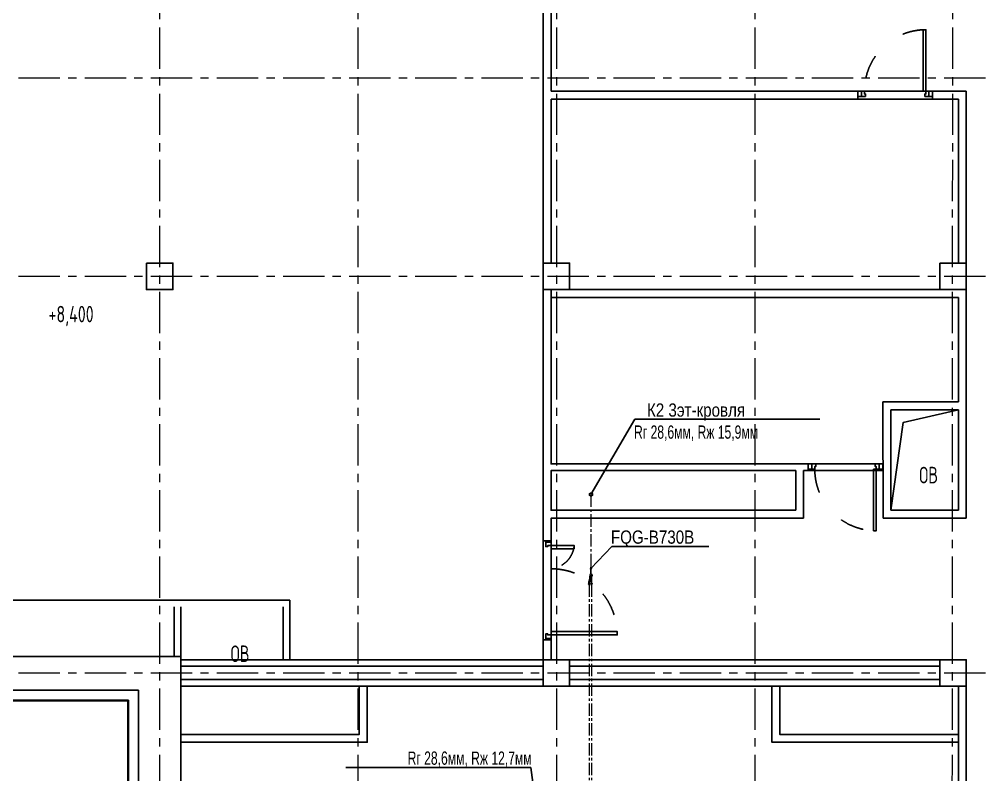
# Model space of a CAD drawing. Header units: millimetres. Extents: x -65527 to 8894748, y -37603 to 223697.
# Drawn here: x -49186 to -34585, y 100216 to 111643 of the extents above; entities that cross this region are included whole.
import ezdxf
from ezdxf import colors
from ezdxf.entities.mleader import LeaderData, LeaderLine
from ezdxf.math import Vec2, Vec3

# ---------------------------------------------------------------- set-up
doc = ezdxf.new("R2010")
doc.units = ezdxf.units.MM
doc.header["$LTSCALE"] = 10
doc.linetypes.add('ACAD_ISO03W100', pattern=[30, 12, -18])
doc.linetypes.add('CENTER', pattern=[2, 1.25, -0.25, 0.25, -0.25])
for name, color, linetype, lineweight in [('АР_Оси', 142, 'Continuous', 9), ('М_ЗАМЕТКИ', 1, 'Continuous', 13), ('М_фреонопроводы', 10, 'CENTER', 18)]:
    doc.layers.add(name, color=color, linetype=linetype, lineweight=lineweight)
doc.layers.add('Архитектура', color=251, linetype='Continuous')
doc.layers.add('М_3_фреонопроводы', color=210, linetype='CENTER', lineweight=13, transparency=0.6)
doc.styles.add('ICOCPEUR', font='isocpeur.ttf')
doc.styles.add('ISOCPEUR', font='isocpeur.ttf', dxfattribs={"width": 0.7})
doc.styles.get("Standard").update_dxf_attribs({"font": 'ARIALN.TTF'})

# ---------------------------------------------------------------- blocks, each defined once
blk = doc.blocks.new('*U106')
blk.add_lwpolyline([(-100, 80), (-100, 1010), (-140, 1010), (-140, 80)], close=True)
for points in [[(-1130, 0), (-1130, 80), (-1075, 80), (-1075, 0), (-1130, 0)], [(-1075, 80), (-1075, 0), (-1015, 0), (-1015, 40), (-1030, 40), (-1030, 80), (-1075, 80)], [(-55, 80), (-55, 0), (-115, 0), (-115, 40), (-100, 40), (-100, 80), (-55, 80)], [(0, 0), (0, 80), (-55, 80), (-55, 0), (0, 0)]]:
    blk.add_lwpolyline(points)
at = {"linetype": 'ACAD_ISO03W100', "ltscale": 3}
blk.add_arc((-100, 80), 930, 90, 180, dxfattribs=at)
blk = doc.blocks.new('*U107')
for points in [[(-55, -80), (-55, 0), (-115, 0), (-115, -40), (-100, -40), (-100, -80), (-55, -80)], [(0, 0), (0, -80), (-55, -80), (-55, 0), (0, 0)], [(-1130, 0), (-1130, -80), (-1075, -80), (-1075, 0), (-1130, 0)], [(-1075, -80), (-1075, 0), (-1015, 0), (-1015, -40), (-1030, -40), (-1030, -80), (-1075, -80)]]:
    blk.add_lwpolyline(points)
blk.add_lwpolyline([(-100, -80), (-100, -1010), (-140, -1010), (-140, -80)], close=True)
at = {"linetype": 'ACAD_ISO03W100', "ltscale": 3}
blk.add_arc((-100, -80), 930, 180, 270, dxfattribs=at)
blk = doc.blocks.new('Полуторная_на лестницу')
for points in [[(75, 80), (75, 1080), (125, 1080), (125, 80)], [(1375, 430), (1375, 80), (1425, 80), (1425, 430)]]:
    blk.add_lwpolyline(points, close=True)
for points in [[(0, 0), (0, 80), (20, 80), (20, 0), (0, 0)], [(20, 80), (20, 0), (90, 0), (90, 30), (75, 30), (75, 80), (20, 80)], [(1480, 80), (1480, 0), (1410, 0), (1410, 30), (1425, 30), (1425, 80), (1480, 80)], [(1500, 0), (1500, 80), (1480, 80), (1480, 0), (1500, 0)]]:
    blk.add_lwpolyline(points)
at = {"linetype": 'ACAD_ISO03W100', "ltscale": 3}
for centre, radius, start, end in [((75, 80), 1000, 0, 90), ((1465, 40), 392, 95.9075, 174.0925)]:
    blk.add_arc(centre, radius, start, end, dxfattribs=at)
blk = doc.blocks.new('_DOTSMALL')
at = {"color": 0, "linetype": 'ByBlock', "const_width": 0.5}
blk.add_lwpolyline([(-0.0625, 0, 1), (0.0625, 0, 1)], format="xyb", close=True, dxfattribs=at)
blk = doc.blocks.new('_None')
blk = doc.blocks.new('A$C9c2b1eba')
at = {"layer": 'М_3_фреонопроводы', "color": 20, "linetype": 'ByBlock'}
for points in [[(0, 5), (9, 5)], [(0, 5), (9, 5)], [(9, -5), (0, -5), (0, 5), (9, 5)], [(9, 5), (12, 7), (12, 7), (18, 7)], [(9, -5), (9, 5)], [(12, 7), (12, -7)], [(27, 5), (24, 7), (24, 7), (18, 7)], [(24, 7), (24, -7)], [(27, 5), (135, 5), (135, -8)], [(27, 5), (135, 5), (135, -5), (27, -5)], [(27, 5), (27, -5)], [(164, -3), (154, 7), (135, 7), (135, -8)], [(135, 5), (135, 5)], [(0, -5), (9, -5)], [(9, -45), (0, -45), (0, -35), (9, -35)], [(9, -5), (12, -7), (12, -7), (18, -7)], [(9, -35), (12, -33), (12, -33), (18, -33)], [(9, -45), (9, -35)], [(9, -45), (12, -47), (12, -47), (18, -47)], [(12, -33), (12, -47)], [(27, -5), (24, -7), (24, -7), (18, -7)], [(27, -35), (24, -33), (24, -33), (18, -33)], [(27, -45), (24, -47), (24, -47), (18, -47)], [(24, -33), (24, -47)], [(27, -5), (135, -5)], [(27, -35), (44, -35), (99, -15), (135, -15)], [(27, -45), (46, -45), (101, -25), (135, -25)], [(27, -35), (27, -45)], [(135, -8), (145, -8)], [(135, -12), (135, -25), (135, -25)], [(135, -12), (145, -12)], [(164, -17), (154, -27), (135, -27), (135, -12)], [(164, -17), (170, -17), (170, -3), (164, -3), (164, -17)], [(242, -15), (170, -15), (170, -5), (242, -5)], [(242, -5), (245, -3), (245, -3), (251, -3)], [(242, -15), (242, -5)], [(242, -15), (245, -17), (245, -17), (251, -17)], [(245, -3), (245, -17)], [(259, -5), (257, -3), (257, -3), (251, -3)], [(259, -15), (257, -17), (257, -17), (251, -17)], [(257, -3), (257, -17)], [(259, -5), (270, -5), (270, -15), (259, -15)], [(259, -5), (259, -15)]]:
    blk.add_lwpolyline(points, dxfattribs=at)
for start, end in [(0, 90), (270, 0)]:
    blk.add_arc((145, -10), 2, start, end, dxfattribs=at)

msp = doc.modelspace()

# ---------------------------------------------------------------- linework, layer by layer
at = {"layer": 'АР_Оси', "linetype": 'CENTER', "ltscale": 50}
for p, q in [((-47063.4, 129518), (-47063.4, 73785.7)), ((-44063.4, 129518), (-44063.4, 73785.7)), ((-41063.4, 129518), (-41063.4, 73785.7)), ((-38063.4, 129518), (-38063.4, 73785.7)), ((-35063.4, 129518), (-35093.4, 73785.7)), ((-59197.1, 110755.6), (23981.3, 110755.6)), ((-59197.1, 107755.6), (23981.3, 107755.6)), ((-59197.1, 101755.6), (23981.3, 101755.6))]:
    msp.add_line(p, q, dxfattribs=at)
at = {"layer": 'Архитектура', "lineweight": 25, "transparency": 33554684}
for p, q in [((-35373.6, 110555.6), (-36504.8, 110553.7)), ((-35373.4, 110435.6), (-36503, 110436.1)), ((-36124.2, 104917.9), (-37255.4, 104916.1)), ((-36124.1, 104815.5), (-37253.6, 104816.1)), ((-41263.4, 102255.6), (-41263.5, 103755.6)), ((-41143.4, 102255.6), (-41143.4, 103755.6)), ((-45093.5, 102855.6), (-52813.4, 102855.6)), ((-45093.5, 101955.6), (-45093.5, 102855.6)), ((-46843.5, 102755.6), (-46843.5, 102005.6)), ((-46743.5, 102755.6), (-46743.5, 102005.6)), ((-45193.5, 101955.6), (-45193.5, 102755.6)), ((-52813.4, 102005.6), (-46743.5, 102005.6)), ((-46743.5, 98430.3), (-46743.5, 102005.6)), ((-53323.4, 101495.6), (-47383.5, 101495.6)), ((-47383.5, 98525.6), (-47383.5, 101495.6)), ((-53483.4, 101335.6), (-47543.5, 101335.6)), ((-53473.4, 101345.6), (-47533.5, 101345.6)), ((-47543.5, 77040.6), (-47543.5, 101335.6)), ((-47533.5, 98365.3), (-47533.5, 101345.6))]:
    msp.add_line(p, q, dxfattribs=at)
for points in [[(-41263.4, 107955.6), (-41263.5, 111805.6)], [(-41143.4, 110555.6), (-41143.5, 111805.6)], [(-41143.4, 110555.6), (-36503.4, 110555.6)], [(-36503.4, 110555.6), (-36503.4, 110435.6)], [(-35373.4, 110555.6), (-34863.4, 110555.6)], [(-35373.4, 110555.6), (-35373.4, 110435.6)], [(-34863.4, 107955.6), (-34863.4, 110555.6)], [(-41143.4, 107955.6), (-41143.4, 110435.6)], [(-36503.4, 110435.6), (-41143.4, 110435.6)], [(-34983.4, 110435.6), (-35373.4, 110435.6)], [(-34983.4, 107955.6), (-34983.4, 110435.6)], [(-41263.4, 103755.6), (-41263.4, 107555.6)], [(-41143.4, 107555.6), (-41143.4, 104916.1), (-37253.6, 104916.1), (-37253.6, 104816.1)], [(-40863.4, 107555.6), (-35263.4, 107555.6)], [(-34863.4, 107555.6), (-34863.4, 104096.1)], [(-34983.4, 107435.6), (-41143.4, 107435.6)], [(-34983.4, 107435.6), (-34983.4, 105856)], [(-36125.8, 105857.4), (-34983.4, 105856)], [(-36122.9, 104096.1), (-36125.8, 105857.4)], [(-34983.4, 105736), (-36002.9, 105737.4)], [(-36002.9, 105737.4), (-36002.9, 104216.1)], [(-36002.9, 104216.1), (-35819.5, 105541.7), (-34983.4, 105736)], [(-34983.4, 105736), (-34983.4, 104216.1)], [(-37443.4, 104216.1), (-41143.4, 104216.1), (-41143.4, 104816.1), (-37443.4, 104816.1)], [(-37443.4, 104216.1), (-37443.4, 104816.1)], [(-37323.4, 104096.1), (-37323.4, 104816.1)], [(-37323.4, 104816.1), (-37253.6, 104816.1)], [(-36122.9, 104216.1), (-36122.9, 104216.1)], [(-36002.9, 104216.1), (-34983.4, 104216.1)], [(-41143.4, 103755.6), (-41143.4, 104096.1), (-37323.4, 104096.1)], [(-36122.9, 104096.1), (-34863.4, 104096.1)], [(-41263.4, 103755.6), (-41143.4, 103755.6)], [(-41263.4, 101955.6), (-41263.4, 102255.6)], [(-41263.4, 102255.6), (-41143.4, 102255.6)], [(-41143.4, 101955.6), (-41143.4, 102255.6)], [(-46743.5, 101955.6), (-34863.4, 101955.6)], [(-46743.5, 101855.6), (-41263.4, 101855.6)], [(-40863.4, 101855.6), (-35263.4, 101855.6)], [(-46743.5, 101655.6), (-41263.4, 101655.6)], [(-40863.4, 101655.6), (-35263.4, 101655.6)], [(-46743.5, 101555.6), (-35263.4, 101555.6)], [(-44043.6, 101555.6), (-44043.6, 101555.6), (-44043.5, 100825.6), (-46743.5, 100825.6)], [(-43923.6, 101555.6), (-43923.6, 101555.6), (-43923.5, 100705.6), (-46743.5, 100705.6)], [(-37803.4, 101555.6), (-37803.4, 101555.6), (-37803.4, 100705.6), (-34983.4, 100705.6)], [(-37683.4, 101555.6), (-37683.4, 101555.6), (-37683.4, 100825.6), (-34983.4, 100825.6)], [(-34983.4, 101555.6), (-34983.4, 95955.6)], [(-34863.4, 101555.6), (-34863.4, 95955.6)]]:
    msp.add_lwpolyline(points, dxfattribs=at)
for points in [[(-47263.4, 107955.6), (-46863.4, 107955.6), (-46863.4, 107555.6), (-47263.4, 107555.6)], [(-41263.4, 107955.6), (-40863.4, 107955.6), (-40863.4, 107555.6), (-41263.4, 107555.6)], [(-35263.4, 107955.6), (-34863.4, 107955.6), (-34863.4, 107555.6), (-35263.4, 107555.6)], [(-36124.2, 104889.6), (-36124.2, 104889.6)], [(-41263.4, 101955.6), (-40863.4, 101955.6), (-40863.4, 101555.6), (-41263.4, 101555.6)], [(-35263.4, 101955.6), (-34863.4, 101955.6), (-34863.4, 101555.6), (-35263.4, 101555.6)]]:
    msp.add_lwpolyline(points, close=True, dxfattribs=at)
at = {"layer": 'М_фреонопроводы', "ltscale": 15}
for points in [[(-40539.5, 104454.5), (-40539.5, 103344.5)], [(-40569.5, 103094.5), (-40569.5, 98664.8), (-42069.5, 98664.8)], [(-40529.5, 103094.5), (-40529.5, 98664.8), (-39529.5, 98664.8)]]:
    msp.add_lwpolyline(points, dxfattribs=at)
msp.add_circle((-40539.5, 104454.5), 25, dxfattribs=at)

# ---------------------------------------------------------------- block references
at = {"layer": 'Архитектура', "lineweight": 25, "transparency": 33554684}
for name, p in [('*U106', (-35373.4, 110475.6)), ('*U107', (-36124.2, 104916.1))]:
    msp.add_blockref(name, p, dxfattribs=at)
at = {"layer": 'Архитектура', "lineweight": 25, "transparency": 33554684, "xscale": -1, "rotation": 270}
msp.add_blockref('Полуторная_на лестницу', (-41223.4, 102255.6), dxfattribs=at)
at = {"layer": 'М_3_фреонопроводы', "linetype": 'ByBlock', "transparency": 33554684, "xscale": -1, "rotation": 269.9999999992561}
msp.add_blockref('A$C9c2b1eba', (-40529.5, 103085.2), dxfattribs=at)

# ---------------------------------------------------------------- texts
at = {"layer": 'Архитектура', "lineweight": 25, "transparency": 33554684, "char_height": 250, "attachment_point": 5, "line_spacing_factor": 0.7, "style": 'ICOCPEUR'}
for insert in [(-35433.5, 104748.1), (-45847.8, 102045.1)]:
    msp.add_mtext('\\A1;{\\W0.7;ОВ}', dxfattribs=dict(at, insert=insert))

# ---------------------------------------------------------------- leaders
at = {"layer": 'Архитектура', "lineweight": 25, "transparency": 33554684}
ml = msp.add_multileader_mtext('Standard', dxfattribs=at)
ml.set_content('+8,400', color=256, style='ISOCPEUR')
ml.set_leader_properties(color=256, linetype='Continuous', lineweight=-1)
ml.set_arrow_properties(name='DOTSMALL')
ml.build(insert=Vec2(0, 0))
ml.multileader.update_dxf_attribs({"has_text_frame": 1, "text_left_attachment_type": 4, "text_right_attachment_type": 4, "dogleg_length": 100, "arrow_head_size": 180})
ctx = ml.context
ctx.base_point, ctx.char_height, ctx.arrow_head_size, ctx.landing_gap_size, ctx.plane_origin = Vec3(-38957.8, 116848.7), 250, 180, 50, Vec3(-38730.6, 116641.5)
ctx.left_attachment, ctx.right_attachment = 4, 4
notes = []
notes.append((ctx, [(0, (0, 0, 0), (0, 0), (1, 0), 1, [])]))
ctx.mtext.insert, ctx.mtext.width, ctx.mtext.line_spacing_style, ctx.mtext.flow_direction = Vec3(-38907.8, 117182), 852.697, 2, 5
ml = msp.add_multileader_mtext('Standard', dxfattribs=at)
ml.set_content('+8,400', color=256, style='ISOCPEUR')
ml.set_leader_properties(color=256, linetype='Continuous', lineweight=-1)
ml.set_arrow_properties(name='DOTSMALL')
ml.build(insert=Vec2(0, 0))
ml.multileader.update_dxf_attribs({"has_text_frame": 1, "text_left_attachment_type": 4, "text_right_attachment_type": 4, "dogleg_length": 100, "arrow_head_size": 180})
ctx = ml.context
ctx.base_point, ctx.char_height, ctx.arrow_head_size, ctx.landing_gap_size, ctx.plane_origin = Vec3(-48794, 106975.3), 250, 180, 50, Vec3(-48566.8, 106768.1)
ctx.left_attachment, ctx.right_attachment = 4, 4
notes.append((ctx, [(0, (0, 0, 0), (0, 0), (1, 0), 1, [])]))
ctx.mtext.insert, ctx.mtext.width, ctx.mtext.line_spacing_style, ctx.mtext.flow_direction = Vec3(-48744, 107308.6), 852.697, 2, 5
at = {"layer": 'М_ЗАМЕТКИ', "color": 7, "linetype": 'ByBlock'}
ml = msp.add_multileader_mtext('Standard', dxfattribs=at)
ml.set_content('К2 3эт-кровля\\P{\\W0.8;Rг 28,6мм, Rж 15,9мм}', color=7)
ml.set_leader_properties()
ml.set_arrow_properties(name='NONE')
ml.build(insert=Vec2(0, 0))
ml.multileader.update_dxf_attribs({"text_left_attachment_type": 6, "text_right_attachment_type": 6, "dogleg_length": 0.36, "arrow_head_size": 0.162})
ctx = ml.context
ctx.base_point, ctx.char_height, ctx.arrow_head_size, ctx.landing_gap_size, ctx.plane_origin = Vec3(-39875.4, 105592.2, 0), 200, 0.162, 0.081, Vec3(-31267.3, 112118.4, 0)
ctx.left_attachment, ctx.right_attachment, ctx.text_align_type = 6, 6, 1
notes.append((ctx, [(0, (1, 1, 0), (-39875.8, 105592.2, 0), (1, 0), 0.324, [(0, [(-40539.5, 104454.5, 0)], 0, [])])]))
ctx.mtext.insert, ctx.mtext.width, ctx.mtext.defined_height, ctx.mtext.alignment, ctx.mtext.flow_direction = Vec3(-38950.8, 105832.2, 0), 2817.48, 544.3, 2, 5
ml = msp.add_multileader_mtext('Standard', dxfattribs=at)
ml.set_content('FQG-B730B', color=7)
ml.set_leader_properties()
ml.set_arrow_properties(name='NONE')
ml.build(insert=Vec2(0, 0))
ml.multileader.update_dxf_attribs({"text_left_attachment_type": 6, "text_right_attachment_type": 6, "dogleg_length": 0.36, "arrow_head_size": 0.162})
ctx = ml.context
ctx.base_point, ctx.char_height, ctx.arrow_head_size, ctx.landing_gap_size, ctx.plane_origin = Vec3(-40222.7, 103670.2, 0), 200, 0.162, 0.081, Vec3(-31267.3, 110999.8, 0)
ctx.left_attachment, ctx.right_attachment, ctx.text_align_type = 6, 6, 1
notes.append((ctx, [(0, (1, 1, 0), (-40223, 103670.2, 0), (1, 0), 0.324, [(0, [(-40539.5, 103335.9, 0)], 0, [])])]))
ctx.mtext.insert, ctx.mtext.width, ctx.mtext.defined_height, ctx.mtext.alignment, ctx.mtext.flow_direction = Vec3(-39607.9, 103910.2, 0), 2817.48, 544.3, 2, 5
ml = msp.add_multileader_mtext('Standard', dxfattribs=at)
ml.set_content('{\\W0.8;Rг 28,6мм, Rж 12,7мм}', color=7)
ml.set_leader_properties()
ml.set_arrow_properties(name='NONE')
ml.build(insert=Vec2(0, 0))
ml.multileader.update_dxf_attribs({"text_left_attachment_type": 6, "text_right_attachment_type": 6, "dogleg_length": 0.36, "arrow_head_size": 0.162})
ctx = ml.context
ctx.base_point, ctx.char_height, ctx.arrow_head_size, ctx.landing_gap_size, ctx.plane_origin = Vec3(-43299.5, 100326.7, 0), 200, 0.162, 0.081, Vec3(-31956.5, 106328.8, 0)
ctx.left_attachment, ctx.right_attachment, ctx.text_align_type = 6, 6, 1
notes.append((ctx, [(1, (1, 1, 0), (-41449.9, 100326.7, 0), (-1, 0), 0.324, [(0, [(-41228.7, 98664.8, 0)], 0, [])])]))
ctx.mtext.insert, ctx.mtext.width, ctx.mtext.defined_height, ctx.mtext.alignment, ctx.mtext.flow_direction = Vec3(-42374.9, 100566.7, 0), 2817.48, 544.3, 2, 5
for ctx, leaders in notes:
    for number, flags, end, landing, length, lines in leaders:
        leader = LeaderData()
        leader.index, (leader.has_last_leader_line, leader.has_dogleg_vector, leader.attachment_direction) = number, flags
        leader.last_leader_point, leader.dogleg_vector, leader.dogleg_length = Vec3(end), Vec3(landing), length
        for number, points, colour, breaks in lines:
            line = LeaderLine()
            line.index, line.vertices, line.color, line.breaks = number, Vec3.list(points), colors.encode_raw_color(colour), breaks
            leader.lines.append(line)
        ctx.leaders.append(leader)

doc.saveas('drawing.dxf')
